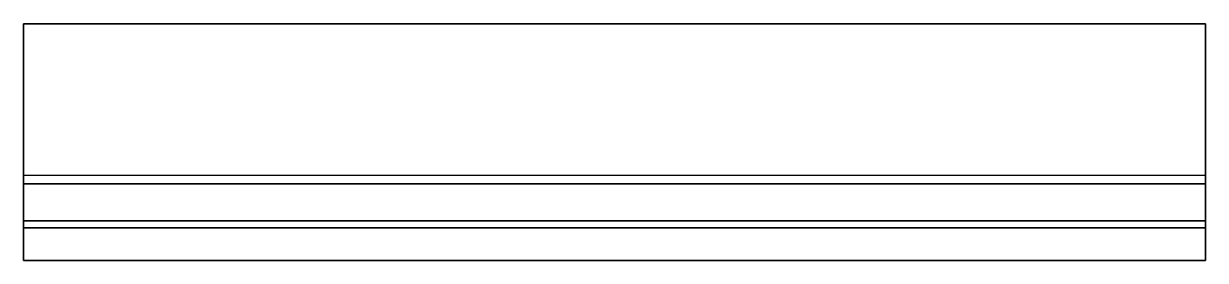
# Model space of a CAD drawing. Header units: millimetres. Extents: x 0 to 1500, y -300 to 0.
import ezdxf

# ---------------------------------------------------------------- set-up
doc = ezdxf.new("R2010")
doc.units = ezdxf.units.MM
doc.layers.add('Painel', color=5, linetype='Continuous')
doc.layers.add('Usinagem', color=2, linetype='Continuous')

msp = doc.modelspace()

# ---------------------------------------------------------------- linework, layer by layer
for p, q in [((0, -300), (0, 0)), ((0, 0), (1500, 0)), ((0, 0), (0, 0, 18)), ((0, 0, 18), (1500, 0, 18)), ((0, -300, 5), (0, 0, 5)), ((0, -203, 18), (0, 0, 18)), ((1500, 0), (1500, -300)), ((1500, 0, 18), (1500, 0)), ((1500, -300, 5), (1500, 0, 5)), ((1500, -203, 18), (1500, 0, 18)), ((0, -192, 5), (0, -203, 18)), ((0, -192, 5), (1500, -192, 5)), ((1500, -192, 5), (1500, -203, 18)), ((1500, -203, 18), (0, -203, 18)), ((0, -300, 18), (0, -250, 18)), ((1500, -250, 18), (0, -250, 18)), ((0, -259, 5), (0, -250, 18)), ((1500, -300, 18), (1500, -250, 18)), ((1500, -259, 5), (1500, -250, 18)), ((0, -259, 5), (1500, -259, 5)), ((1500, -300), (0, -300)), ((1500, -300, 18), (0, -300, 18)), ((0, -300, 18), (0, -300)), ((1500, -300), (1500, -300, 18))]:
    msp.add_line(p, q)
at = {"layer": 'Painel'}
for points in [[(1500, 0, 18), (1500, 0), (0, 0), (0, 0, 18)], [(0, 0, 18), (0, 0, 5), (0, -192, 5), (0, -203, 18)], [(0, -203, 18), (1500, -203, 18), (1500, 0, 18), (0, 0, 18)], [(1500, 0), (1500, -300), (0, -300), (0, 0)], [(1500, -203, 18), (1500, -192, 5), (1500, 0, 5), (1500, 0, 18)], [(1500, 0, 5), (1500, 0), (1500, -300), (1500, -300, 5)], [(0, -300, 5), (0, -300), (0, 0), (0, 0, 5)], [(0, -259, 5), (0, -250, 18), (0, -300, 18), (0, -300, 5)], [(1500, -250, 18), (1500, -300, 18), (0, -300, 18), (0, -250, 18)], [(1500, -300, 5), (1500, -259, 5), (1500, -250, 18), (1500, -300, 18)], [(0, -300), (0, -300, 18), (1500, -300, 18), (1500, -300)]]:
    msp.add_3dface(points, dxfattribs=at)
at = {"layer": 'Usinagem'}
for points in [[(0, -192, 5), (1500, -192, 5), (1500, -203, 18), (0, -203, 18)], [(0, -259, 5), (0, -192, 5), (1500, -192, 5), (1500, -259, 5)], [(0, -259, 5), (1500, -259, 5), (1500, -250, 18), (0, -250, 18)]]:
    msp.add_3dface(points, dxfattribs=at)

doc.saveas('drawing.dxf')
